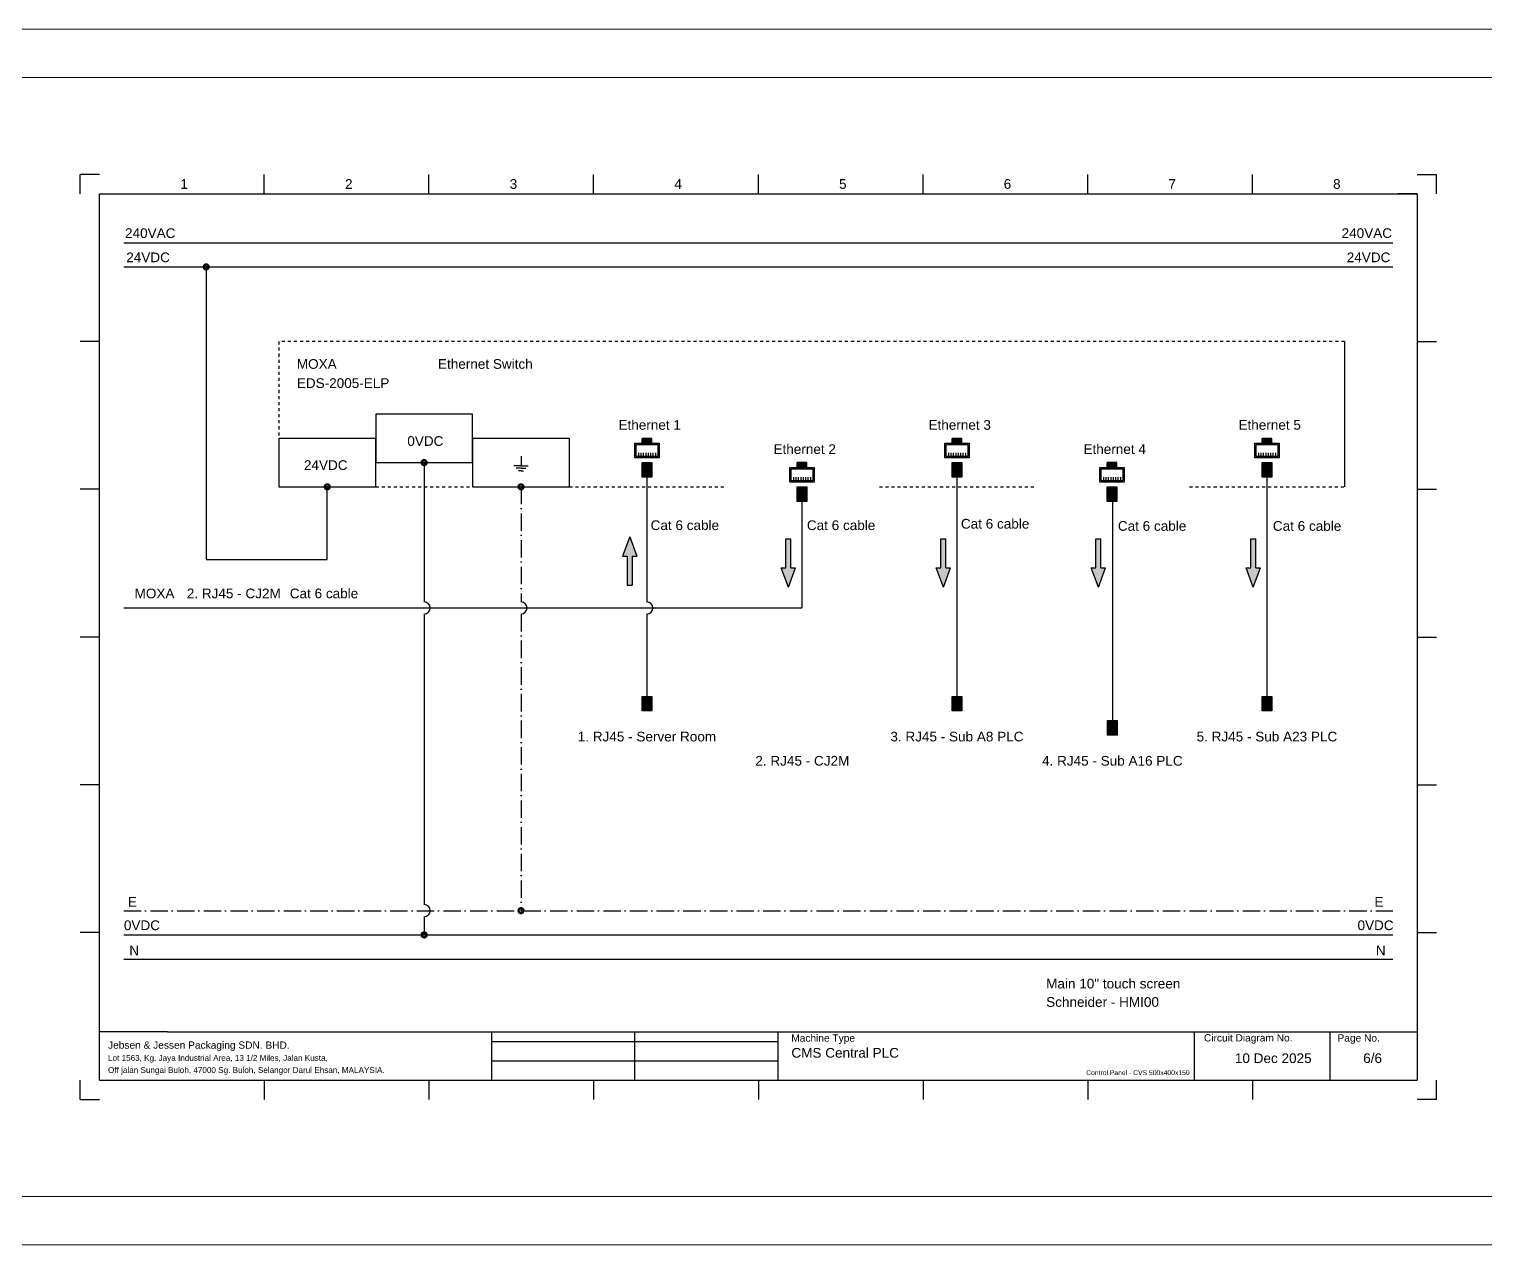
# Model space of a CAD drawing. Header units: millimetres. Extents: x -1052 to 3351, y 0 to 2015.
# Drawn here: x 1499.5 to 1800, y 0 to 251 of the extents above; entities that cross this region are included whole.
import ezdxf

# ---------------------------------------------------------------- set-up
doc = ezdxf.new("R2010")
doc.units = ezdxf.units.MM
doc.linetypes.add('ACAD_ISO10W100', pattern=[18, 12, -3, 0, -3])
doc.linetypes.add('JIS_02_1.2', pattern=[2.5, 1.25, -1.25])
doc.layers.add('ConnectionPoints', color=1, linetype='Continuous', lineweight=5)
doc.layers.add('Layer1', color=50, linetype='Continuous', lineweight=25)
for name, color, linetype in [('Layer 1', 7, 'Continuous'), ('Layer1-1', 2, 'JIS_02_1.2'), ('Layer1-2', 2, 'ACAD_ISO10W100')]:
    doc.layers.add(name, color=color, linetype=linetype)
doc.styles.get("Standard").update_dxf_attribs({"font": 'arial.ttf'})

msp = doc.modelspace()

# ---------------------------------------------------------------- hatches: boundary and pattern name
at = {"layer": 'Layer 1'}
h = msp.add_hatch(color=256, dxfattribs=at)
h.dxf.hatch_style = 1
h.paths.add_polyline_path([(1628.042, 166.537), (1626.042, 166.537), (1626.042, 165.537), (1628.042, 165.537), (1628.042, 166.537)], is_closed=False)
h = msp.add_hatch(color=256, dxfattribs=at)
h.dxf.hatch_style = 1
h.paths.add_polyline_path([(1692.042, 166.537), (1690.042, 166.537), (1690.042, 165.537), (1692.042, 165.537), (1692.042, 166.537)], is_closed=False)
h = msp.add_hatch(color=256, dxfattribs=at)
h.dxf.hatch_style = 1
h.paths.add_polyline_path([(1756.042, 166.537), (1754.042, 166.537), (1754.042, 165.537), (1756.042, 165.537), (1756.042, 166.537)], is_closed=False)
h = msp.add_hatch(color=256, dxfattribs=at)
h.dxf.hatch_style = 1
h.paths.add_polyline_path([(1626.042, 158.537), (1628.042, 158.537), (1628.042, 161.537), (1626.042, 161.537), (1626.042, 161.537), (1626.042, 158.537)], is_closed=False)
h = msp.add_hatch(color=256, dxfattribs=at)
h.dxf.hatch_style = 1
h.paths.add_polyline_path([(1660.042, 161.537), (1658.042, 161.537), (1658.042, 160.537), (1660.042, 160.537), (1660.042, 161.537)], is_closed=False)
h = msp.add_hatch(color=256, dxfattribs=at)
h.dxf.hatch_style = 1
h.paths.add_polyline_path([(1690.042, 158.537), (1692.042, 158.537), (1692.042, 161.537), (1690.042, 161.537), (1690.042, 161.537), (1690.042, 158.537)], is_closed=False)
h = msp.add_hatch(color=256, dxfattribs=at)
h.dxf.hatch_style = 1
h.paths.add_polyline_path([(1724.042, 161.537), (1722.042, 161.537), (1722.042, 160.537), (1724.042, 160.537), (1724.042, 161.537)], is_closed=False)
h = msp.add_hatch(color=256, dxfattribs=at)
h.dxf.hatch_style = 1
h.paths.add_polyline_path([(1754.042, 158.537), (1756.042, 158.537), (1756.042, 161.537), (1754.042, 161.537), (1754.042, 161.537), (1754.042, 158.537)], is_closed=False)
h = msp.add_hatch(color=256, dxfattribs=at)
h.dxf.hatch_style = 1
h.paths.add_polyline_path([(1658.042, 153.537), (1660.042, 153.537), (1660.042, 156.537), (1658.042, 156.537), (1658.042, 156.537), (1658.042, 153.537)], is_closed=False)
h = msp.add_hatch(color=256, dxfattribs=at)
h.dxf.hatch_style = 1
h.paths.add_polyline_path([(1722.042, 153.537), (1724.042, 153.537), (1724.042, 156.537), (1722.042, 156.537), (1722.042, 156.537), (1722.042, 153.537)], is_closed=False)
h = msp.add_hatch(color=256, dxfattribs=at)
h.dxf.hatch_style = 1
h.paths.add_polyline_path([(1623.978, 136.2431), (1623.978, 142.2431), (1624.978, 142.2431), (1623.478, 146.2431), (1621.978, 142.2431), (1622.978, 142.2431), (1622.978, 136.2431), (1623.978, 136.2431)], is_closed=False)
h = msp.add_hatch(color=256, dxfattribs=at)
h.dxf.hatch_style = 1
h.paths.add_polyline_path([(1656.7358, 145.794), (1656.7358, 139.794), (1657.7358, 139.794), (1656.2358, 135.794), (1654.7358, 139.794), (1655.7358, 139.794), (1655.7358, 145.794), (1656.7358, 145.794)], is_closed=False)
h = msp.add_hatch(color=256, dxfattribs=at)
h.dxf.hatch_style = 1
h.paths.add_polyline_path([(1688.7358, 145.794), (1688.7358, 139.794), (1689.7358, 139.794), (1688.2358, 135.794), (1686.7358, 139.794), (1687.7358, 139.794), (1687.7358, 145.794), (1688.7358, 145.794)], is_closed=False)
h = msp.add_hatch(color=256, dxfattribs=at)
h.dxf.hatch_style = 1
h.paths.add_polyline_path([(1720.7358, 145.794), (1720.7358, 139.794), (1721.7358, 139.794), (1720.2358, 135.794), (1718.7358, 139.794), (1719.7358, 139.794), (1719.7358, 145.794), (1720.7358, 145.794)], is_closed=False)
h = msp.add_hatch(color=256, dxfattribs=at)
h.dxf.hatch_style = 1
h.paths.add_polyline_path([(1752.7358, 145.794), (1752.7358, 139.794), (1753.7358, 139.794), (1752.2358, 135.794), (1750.7358, 139.794), (1751.7358, 139.794), (1751.7358, 145.794), (1752.7358, 145.794)], is_closed=False)
h = msp.add_hatch(color=256, dxfattribs=at)
h.dxf.hatch_style = 1
h.paths.add_polyline_path([(1626.042, 110.287), (1628.042, 110.287), (1628.042, 113.287), (1626.042, 113.287), (1626.042, 113.287), (1626.042, 110.287)], is_closed=False)
h = msp.add_hatch(color=256, dxfattribs=at)
h.dxf.hatch_style = 1
h.paths.add_polyline_path([(1690.042, 110.287), (1692.042, 110.287), (1692.042, 113.287), (1690.042, 113.287), (1690.042, 113.287), (1690.042, 110.287)], is_closed=False)
h = msp.add_hatch(color=256, dxfattribs=at)
h.dxf.hatch_style = 1
h.paths.add_polyline_path([(1754.042, 110.287), (1756.042, 110.287), (1756.042, 113.287), (1754.042, 113.287), (1754.042, 113.287), (1754.042, 110.287)], is_closed=False)
h = msp.add_hatch(color=256, dxfattribs=at)
h.dxf.hatch_style = 1
h.paths.add_polyline_path([(1722.1278, 105.287), (1724.1278, 105.287), (1724.1278, 108.287), (1722.1278, 108.287), (1722.1278, 108.287), (1722.1278, 105.287)], is_closed=False)

# ---------------------------------------------------------------- linework, layer by layer
at = {"layer": 'ConnectionPoints'}
for points in [[(0.0423, 251.0404), (2420.042, 251.0404), (2420.042, 0.0395), (0.0423, 0.0395)], [(10.0423, 241.0404), (2410.042, 241.0404), (2410.042, 10.0395), (10.0423, 10.0395)]]:
    msp.add_lwpolyline(points, close=True, dxfattribs=at)
at = {"layer": 'Layer 1'}
for p, q in [((1624.542, 162.537), (1624.542, 165.537)), ((1624.542, 165.537), (1629.542, 165.537)), ((1626.042, 165.537), (1626.042, 166.537)), ((1628.042, 166.537), (1626.042, 166.537)), ((1628.042, 165.537), (1628.042, 166.537)), ((1629.542, 165.537), (1629.542, 162.537)), ((1688.542, 162.537), (1688.542, 165.537)), ((1688.542, 165.537), (1693.542, 165.537)), ((1690.042, 165.537), (1690.042, 166.537)), ((1692.042, 166.537), (1690.042, 166.537)), ((1692.042, 165.537), (1692.042, 166.537)), ((1693.542, 165.537), (1693.542, 162.537)), ((1752.542, 162.537), (1752.542, 165.537)), ((1752.542, 165.537), (1757.542, 165.537)), ((1754.042, 165.537), (1754.042, 166.537)), ((1756.042, 166.537), (1754.042, 166.537)), ((1756.042, 165.537), (1756.042, 166.537)), ((1757.542, 165.537), (1757.542, 162.537)), ((1629.542, 162.537), (1624.542, 162.537)), ((1624.792, 162.787), (1624.792, 165.287)), ((1624.792, 165.287), (1629.292, 165.287)), ((1629.292, 162.787), (1624.792, 162.787)), ((1625.292, 163.537), (1625.292, 162.787)), ((1625.792, 163.537), (1625.792, 162.787)), ((1626.292, 163.537), (1626.292, 162.787)), ((1626.792, 163.537), (1626.792, 162.787)), ((1627.292, 163.537), (1627.292, 162.787)), ((1627.792, 163.537), (1627.792, 162.787)), ((1628.292, 163.537), (1628.292, 162.787)), ((1628.792, 163.537), (1628.792, 162.787)), ((1629.292, 165.287), (1629.292, 162.787)), ((1693.542, 162.537), (1688.542, 162.537)), ((1688.792, 162.787), (1688.792, 165.287)), ((1688.792, 165.287), (1693.292, 165.287)), ((1693.292, 162.787), (1688.792, 162.787)), ((1689.292, 163.537), (1689.292, 162.787)), ((1689.792, 163.537), (1689.792, 162.787)), ((1690.292, 163.537), (1690.292, 162.787)), ((1690.792, 163.537), (1690.792, 162.787)), ((1691.292, 163.537), (1691.292, 162.787)), ((1691.792, 163.537), (1691.792, 162.787)), ((1692.292, 163.537), (1692.292, 162.787)), ((1692.792, 163.537), (1692.792, 162.787)), ((1693.292, 165.287), (1693.292, 162.787)), ((1757.542, 162.537), (1752.542, 162.537)), ((1752.792, 162.787), (1752.792, 165.287)), ((1752.792, 165.287), (1757.292, 165.287)), ((1757.292, 162.787), (1752.792, 162.787)), ((1753.292, 163.537), (1753.292, 162.787)), ((1753.792, 163.537), (1753.792, 162.787)), ((1754.292, 163.537), (1754.292, 162.787)), ((1754.792, 163.537), (1754.792, 162.787)), ((1755.292, 163.537), (1755.292, 162.787)), ((1755.792, 163.537), (1755.792, 162.787)), ((1756.292, 163.537), (1756.292, 162.787)), ((1756.792, 163.537), (1756.792, 162.787)), ((1757.292, 165.287), (1757.292, 162.787)), ((1656.542, 157.537), (1656.542, 160.537)), ((1656.542, 160.537), (1661.542, 160.537)), ((1656.792, 157.787), (1656.792, 160.287)), ((1656.792, 160.287), (1661.292, 160.287)), ((1658.042, 160.537), (1658.042, 161.537)), ((1660.042, 161.537), (1658.042, 161.537)), ((1660.042, 160.537), (1660.042, 161.537)), ((1661.292, 160.287), (1661.292, 157.787)), ((1661.542, 160.537), (1661.542, 157.537)), ((1720.542, 157.537), (1720.542, 160.537)), ((1720.542, 160.537), (1725.542, 160.537)), ((1720.792, 157.787), (1720.792, 160.287)), ((1720.792, 160.287), (1725.292, 160.287)), ((1722.042, 160.537), (1722.042, 161.537)), ((1724.042, 161.537), (1722.042, 161.537)), ((1724.042, 160.537), (1724.042, 161.537)), ((1725.292, 160.287), (1725.292, 157.787)), ((1725.542, 160.537), (1725.542, 157.537)), ((1661.542, 157.537), (1656.542, 157.537)), ((1661.292, 157.787), (1656.792, 157.787)), ((1657.292, 158.537), (1657.292, 157.787)), ((1657.792, 158.537), (1657.792, 157.787)), ((1658.292, 158.537), (1658.292, 157.787)), ((1658.792, 158.537), (1658.792, 157.787)), ((1659.292, 158.537), (1659.292, 157.787)), ((1659.792, 158.537), (1659.792, 157.787)), ((1660.292, 158.537), (1660.292, 157.787)), ((1660.792, 158.537), (1660.792, 157.787)), ((1725.542, 157.537), (1720.542, 157.537)), ((1725.292, 157.787), (1720.792, 157.787)), ((1721.292, 158.537), (1721.292, 157.787)), ((1721.792, 158.537), (1721.792, 157.787)), ((1722.292, 158.537), (1722.292, 157.787)), ((1722.792, 158.537), (1722.792, 157.787)), ((1723.292, 158.537), (1723.292, 157.787)), ((1723.792, 158.537), (1723.792, 157.787)), ((1724.292, 158.537), (1724.292, 157.787)), ((1724.792, 158.537), (1724.792, 157.787)), ((1623.478, 146.2431), (1621.978, 142.2431)), ((1623.478, 146.2431), (1624.978, 142.2431)), ((1655.7358, 139.794), (1655.7358, 145.794)), ((1655.7358, 145.794), (1656.7358, 145.794)), ((1656.7358, 139.794), (1656.7358, 145.794)), ((1687.7358, 139.794), (1687.7358, 145.794)), ((1687.7358, 145.794), (1688.7358, 145.794)), ((1688.7358, 139.794), (1688.7358, 145.794)), ((1719.7358, 139.794), (1719.7358, 145.794)), ((1719.7358, 145.794), (1720.7358, 145.794)), ((1720.7358, 139.794), (1720.7358, 145.794)), ((1751.7358, 139.794), (1751.7358, 145.794)), ((1751.7358, 145.794), (1752.7358, 145.794)), ((1752.7358, 139.794), (1752.7358, 145.794)), ((1621.978, 142.2431), (1622.978, 142.2431)), ((1622.978, 142.2431), (1622.978, 136.2431)), ((1623.978, 142.2431), (1623.978, 136.2431)), ((1623.978, 142.2431), (1624.978, 142.2431)), ((1656.2358, 135.794), (1654.7358, 139.794)), ((1654.7358, 139.794), (1655.7358, 139.794)), ((1656.2358, 135.794), (1657.7358, 139.794)), ((1656.7358, 139.794), (1657.7358, 139.794)), ((1688.2358, 135.794), (1686.7358, 139.794)), ((1686.7358, 139.794), (1687.7358, 139.794)), ((1688.2358, 135.794), (1689.7358, 139.794)), ((1688.7358, 139.794), (1689.7358, 139.794)), ((1720.2358, 135.794), (1718.7358, 139.794)), ((1718.7358, 139.794), (1719.7358, 139.794)), ((1720.2358, 135.794), (1721.7358, 139.794)), ((1720.7358, 139.794), (1721.7358, 139.794)), ((1752.2358, 135.794), (1750.7358, 139.794)), ((1750.7358, 139.794), (1751.7358, 139.794)), ((1752.2358, 135.794), (1753.7358, 139.794)), ((1752.7358, 139.794), (1753.7358, 139.794)), ((1622.978, 136.2431), (1623.978, 136.2431))]:
    msp.add_line(p, q, dxfattribs=at)
for points in [[(1626.042, 161.537), (1628.042, 161.537), (1628.042, 158.537), (1626.042, 158.537)], [(1690.042, 161.537), (1692.042, 161.537), (1692.042, 158.537), (1690.042, 158.537)], [(1754.042, 161.537), (1756.042, 161.537), (1756.042, 158.537), (1754.042, 158.537)], [(1658.042, 156.537), (1660.042, 156.537), (1660.042, 153.537), (1658.042, 153.537)], [(1722.042, 156.537), (1724.042, 156.537), (1724.042, 153.537), (1722.042, 153.537)], [(1626.042, 113.287), (1628.042, 113.287), (1628.042, 110.287), (1626.042, 110.287)], [(1690.042, 113.287), (1692.042, 113.287), (1692.042, 110.287), (1690.042, 110.287)], [(1754.042, 113.287), (1756.042, 113.287), (1756.042, 110.287), (1754.042, 110.287)], [(1722.1278, 108.287), (1724.1278, 108.287), (1724.1278, 105.287), (1722.1278, 105.287)]]:
    msp.add_lwpolyline(points, close=True, dxfattribs=at)
at = {"layer": 'Layer1'}
for p, q in [((1514.042, 221.037), (1510.042, 221.037)), ((1510.042, 217.037), (1510.042, 221.037)), ((1548.042, 217.037), (1548.042, 221.037)), ((1582.042, 217.037), (1582.042, 221.037)), ((1616.042, 217.037), (1616.042, 221.037)), ((1650.042, 217.037), (1650.042, 221.037)), ((1684.042, 217.037), (1684.042, 221.037)), ((1718.042, 217.037), (1718.042, 221.037)), ((1752.042, 217.037), (1752.042, 221.037)), ((1786.042, 221.037), (1790.042, 221.037)), ((1790.042, 217.037), (1790.042, 221.037)), ((1514.042, 217.037), (1786.042, 217.037)), ((1514.042, 34.037), (1514.042, 217.037)), ((1786.042, 217.037), (1782.042, 217.037)), ((1786.042, 217.037), (1786.042, 34.037)), ((1519.042, 206.9332), (1781.042, 206.9332)), ((1536.042, 201.9332), (1536.042, 141.537)), ((1514.042, 186.537), (1510.042, 186.537)), ((1771.042, 186.537), (1771.042, 156.537)), ((1786.042, 186.537), (1790.042, 186.537)), ((1581.042, 161.537), (1581.042, 132.787)), ((1627.042, 161.537), (1627.042, 132.787)), ((1755.042, 161.537), (1755.042, 110.287)), ((1561.042, 141.537), (1561.042, 156.537)), ((1659.042, 156.537), (1659.042, 131.537)), ((1691.042, 158.537), (1691.042, 113.287)), ((1514.042, 156.037), (1510.042, 156.037)), ((1723.1278, 153.537), (1723.1278, 108.287)), ((1786.042, 156.037), (1790.042, 156.037)), ((1536.042, 141.537), (1561.042, 141.537)), ((1519.042, 131.537), (1659.042, 131.537)), ((1581.042, 130.287), (1581.042, 70.287)), ((1627.042, 130.287), (1627.042, 110.287)), ((1514.042, 125.537), (1510.042, 125.537)), ((1786.042, 125.537), (1790.042, 125.537)), ((1514.042, 95.037), (1510.042, 95.037)), ((1786.042, 95.037), (1790.042, 95.037)), ((1581.042, 67.787), (1581.042, 64.037)), ((1514.042, 64.537), (1510.042, 64.537)), ((1786.042, 64.537), (1790.042, 64.537)), ((1574.042, 44.037), (1786.042, 44.037)), ((1594.9642, 42.037), (1654.042, 42.037)), ((1594.9642, 38.037), (1654.042, 38.037)), ((1510.042, 30.037), (1510.042, 34.037)), ((1514.042, 34.037), (1786.042, 34.037)), ((1548.042, 34.037), (1548.042, 30.037)), ((1582.042, 34.037), (1582.042, 30.037)), ((1616.042, 34.037), (1616.042, 30.037)), ((1650.042, 34.037), (1650.042, 30.037)), ((1684.042, 34.037), (1684.042, 30.037)), ((1718.042, 34.037), (1718.042, 30.037)), ((1752.042, 34.037), (1752.042, 30.037)), ((1790.042, 30.037), (1790.042, 34.037)), ((1510.042, 30.037), (1514.042, 30.037)), ((1790.042, 30.037), (1786.042, 30.037))]:
    msp.add_line(p, q, dxfattribs=at)
at = {"layer": 'Layer1', "lineweight": -3}
for p, q in [((1519.042, 201.9332), (1781.042, 201.9332)), ((1601.042, 162.8696), (1601.042, 160.8696)), ((1601.042, 160.8696), (1599.542, 160.8696)), ((1601.042, 160.3696), (1600.042, 160.3696)), ((1601.042, 159.8696), (1600.542, 159.8696)), ((1601.042, 160.8696), (1602.542, 160.8696)), ((1601.042, 160.3696), (1602.042, 160.3696)), ((1601.042, 159.8696), (1601.542, 159.8696)), ((1519.042, 64.037), (1781.042, 64.037)), ((1519.042, 59.037), (1781.042, 59.037)), ((1528.042, 44.037), (1514.042, 44.037)), ((1528.042, 44.037), (1574.042, 44.037)), ((1594.9642, 44.037), (1594.9642, 34.037)), ((1624.5031, 44.037), (1624.5031, 34.037)), ((1654.042, 44.037), (1654.042, 34.037)), ((1740.042, 44.037), (1740.042, 34.037)), ((1768.042, 44.037), (1768.042, 34.037))]:
    msp.add_line(p, q, dxfattribs=at)
at = {"layer": 'Layer1', "const_width": 0.5}
for points in [[(1535.542, 201.9332, 1), (1536.542, 201.9332, 1)], [(1580.542, 161.537, 1), (1581.542, 161.537, 1)], [(1560.542, 156.537, 1), (1561.542, 156.537, 1)], [(1600.542, 156.537, 1), (1601.542, 156.537, 1)], [(1600.542, 69.037, 1), (1601.542, 69.037, 1)], [(1580.542, 64.037, 1), (1581.542, 64.037, 1)]]:
    msp.add_lwpolyline(points, format="xyb", close=True, dxfattribs=at)
at = {"layer": 'Layer1'}
for points in [[(1591.042, 171.537), (1571.042, 171.537), (1571.042, 161.537), (1591.042, 161.537)], [(1571.042, 166.537), (1551.042, 166.537), (1551.042, 156.537), (1571.042, 156.537)], [(1611.042, 166.537), (1591.042, 166.537), (1591.042, 156.537), (1611.042, 156.537)]]:
    msp.add_lwpolyline(points, close=True, dxfattribs=at)
for centre in [(1581.042, 131.537), (1601.042, 131.537), (1627.042, 131.537), (1581.042, 69.037)]:
    msp.add_arc(centre, 1.25, 270, 90, dxfattribs=at)
at = {"layer": 'Layer1', "lineweight": -3}
for p in [(1536.042, 201.9332), (1581.042, 161.537), (1561.042, 156.537), (1601.042, 156.537), (1601.042, 69.037), (1581.042, 64.037)]:
    msp.add_point(p, dxfattribs=at)
at = {"layer": 'Layer1-1', "lineweight": -3, "ltscale": 0.5}
for p, q in [((1771.042, 186.537), (1551.042, 186.537)), ((1551.042, 186.537), (1551.042, 166.537)), ((1571.042, 156.537), (1591.042, 156.537)), ((1611.042, 156.537), (1643.042, 156.537)), ((1675.042, 156.537), (1707.042, 156.537)), ((1739.042, 156.537), (1771.042, 156.537))]:
    msp.add_line(p, q, dxfattribs=at)
at = {"layer": 'Layer1-2', "ltscale": 0.3}
for p, q in [((1601.042, 156.537), (1601.042, 132.787)), ((1601.042, 130.287), (1601.042, 69.037)), ((1519.042, 69.037), (1781.042, 69.037))]:
    msp.add_line(p, q, dxfattribs=at)
at = {"layer": 'Layer1-2', "lineweight": -3}
for p in [(1536.042, 201.9332), (1581.042, 161.537), (1561.042, 156.537), (1601.042, 156.537), (1601.042, 69.037), (1581.042, 64.037)]:
    msp.add_point(p, dxfattribs=at)

# ---------------------------------------------------------------- texts
at = {"layer": 'Layer1', "lineweight": -3}
for s, height, p in [('240VAC', 2, (1519.2911, 207.9218)), ('240VAC', 2, (1770.4621, 207.9218)), ('24VDC', 2, (1519.5419, 202.9218)), ('24VDC', 2, (1771.5222, 202.9218)), ('Ethernet 1', 2, (1621.1673, 168.326)), ('Ethernet 3', 2, (1685.1673, 168.326)), ('Ethernet 5', 2, (1749.1673, 168.326)), ('0VDC', 2, (1577.5717, 165.0017)), ('Ethernet 2', 2, (1653.1673, 163.326)), ('Ethernet 4', 2, (1717.1673, 163.326)), ('24VDC', 2, (1556.2266, 160.0328)), ('Cat 6 cable', 2, (1627.8073, 147.6161)), ('Cat 6 cable', 2, (1660.0613, 147.6161)), ('Cat 6 cable', 2, (1691.861, 147.919)), ('Cat 6 cable', 2, (1724.2664, 147.4647)), ('Cat 6 cable', 2, (1756.2664, 147.4647)), ('2. RJ45 - CJ2M', 2, (1532.0417, 133.5334)), ('Cat 6 cable', 2, (1553.3052, 133.5334)), ('E', 2, (1519.8724, 69.8495)), ('E', 2, (1777.2304, 69.8495)), ('0VDC', 2, (1519.0553, 65.0256)), ('0VDC', 2, (1773.7465, 65.0256)), ('N', 2, (1520.1701, 59.8242)), ('N', 2, (1777.528, 59.8242)), ('Main 10" touch screen', 2, (1709.4635, 52.9836)), ('Schneider - HMI00', 2, (1709.4635, 49.1841)), ('Jebsen & Jessen Packaging SDN. BHD.', 1.5, (1515.7808, 40.537)), ('Machine Type', 1.5, (1656.8455, 41.9829)), ('Circuit Diagram No.', 1.5, (1742.042, 42.037)), ('Page No.', 1.5, (1769.6196, 42.0084)), ('Lot 1563, Kg. Jaya Industrial Area, 13 1/2 Miles, Jalan Kusta,', 1.2, (1515.7808, 38.037)), ('Off jalan Sungai Buloh, 47000 Sg. Buloh, Selangor Darul Ehsan, MALAYSIA.', 1.2, (1515.7808, 35.537))]:
    msp.add_text(s, height=height, dxfattribs=at).set_placement(p)
at = {"layer": 'Layer1', "char_height": 2}
for s, insert, attachment_point in [('1', (1530.7066, 220.0651), 1), ('2', (1564.7066, 220.0651), 1), ('3', (1598.7066, 220.0651), 1), ('4', (1632.7066, 220.0651), 1), ('5', (1666.7066, 220.0651), 1), ('6', (1700.7066, 220.0651), 1), ('7', (1734.7066, 220.0651), 1), ('8', (1768.7066, 220.0651), 1), ('MOXA', (1554.7586, 182.9054), 1), ('Ethernet Switch', (1583.8989, 182.9124), 1), ('EDS-2005-ELP', (1554.7586, 178.9585), 1), ('MOXA', (1521.2654, 135.523), 1), ('1. RJ45 - Server Room', (1627.042, 104.968), 5), ('3. RJ45 - Sub A8 PLC', (1691.042, 104.968), 5), ('5. RJ45 - Sub A23 PLC', (1755.042, 104.968), 5), ('2. RJ45 - CJ2M', (1659.1278, 99.968), 5), ('4. RJ45 - Sub A16 PLC', (1723.1278, 99.968), 5)]:
    msp.add_mtext(s, dxfattribs=dict(at, insert=insert, attachment_point=attachment_point))
at = {"layer": 'Layer1', "lineweight": -3, "attachment_point": 1}
for s, insert, char_height, width in [('CMS Central PLC', (1656.8699, 40.6935), 2, 44.23883), ('10 Dec 2025', (1748.4306, 39.5852), 2, 20.743661), ('6/6', (1774.9168, 39.5852), 2, 7.999046), ('Control Panel - CVS 500x400x150', (1717.7286, 36.0968), 1, 44.306977)]:
    msp.add_mtext(s, dxfattribs=dict(at, insert=insert, char_height=char_height, width=width))

doc.saveas('drawing.dxf')
